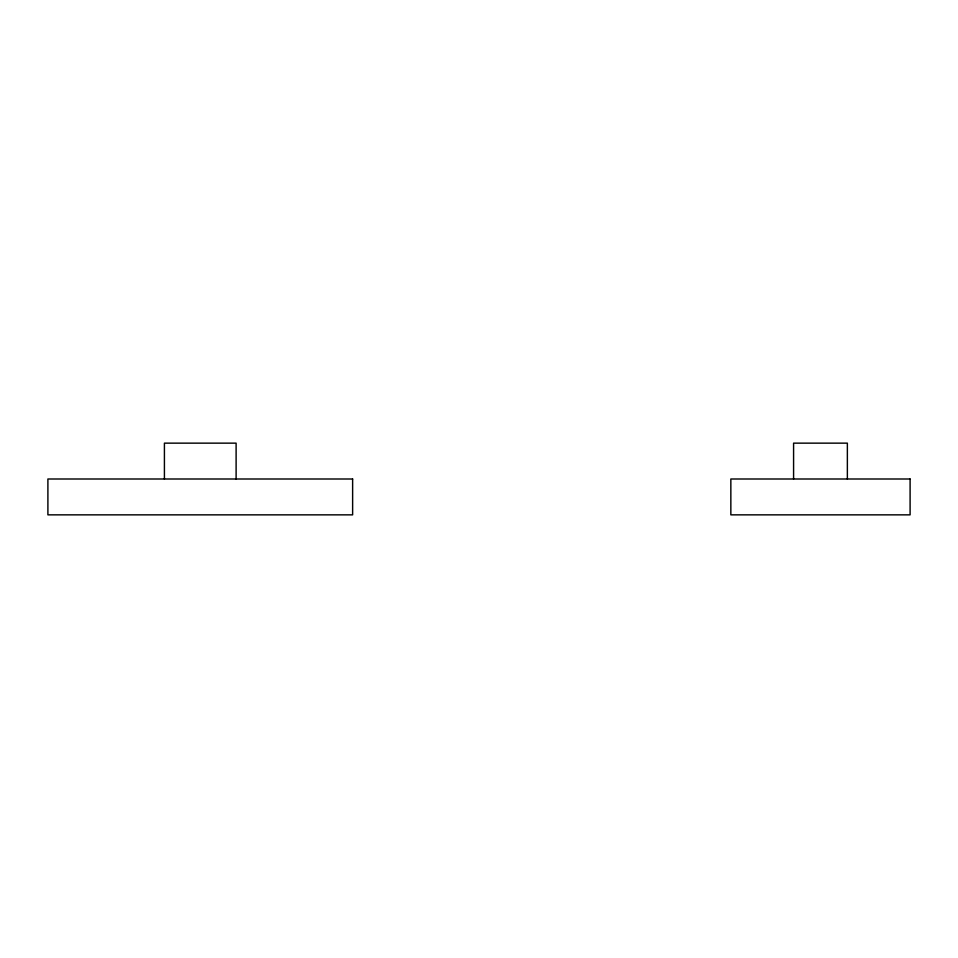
<?xml version="1.0" encoding="UTF-8"?>
<svg xmlns="http://www.w3.org/2000/svg" width="958" height="958" viewBox="0 0 958 958"><rect width="100%" height="100%" fill="white"/><g stroke="black" fill="none" stroke-linecap="round" stroke-linejoin="round"><path stroke-width="1.44" d="M847.363 479L847.363 443.147L793.583 443.147L793.583 479M236.111 479L236.111 443.147L164.417 443.147L164.417 479M352.628 479L47.9 479L47.9 514.853L352.628 514.853L352.628 479M910.1 479L730.846 479L730.846 514.853L910.1 514.853L910.1 479"/></g></svg>
